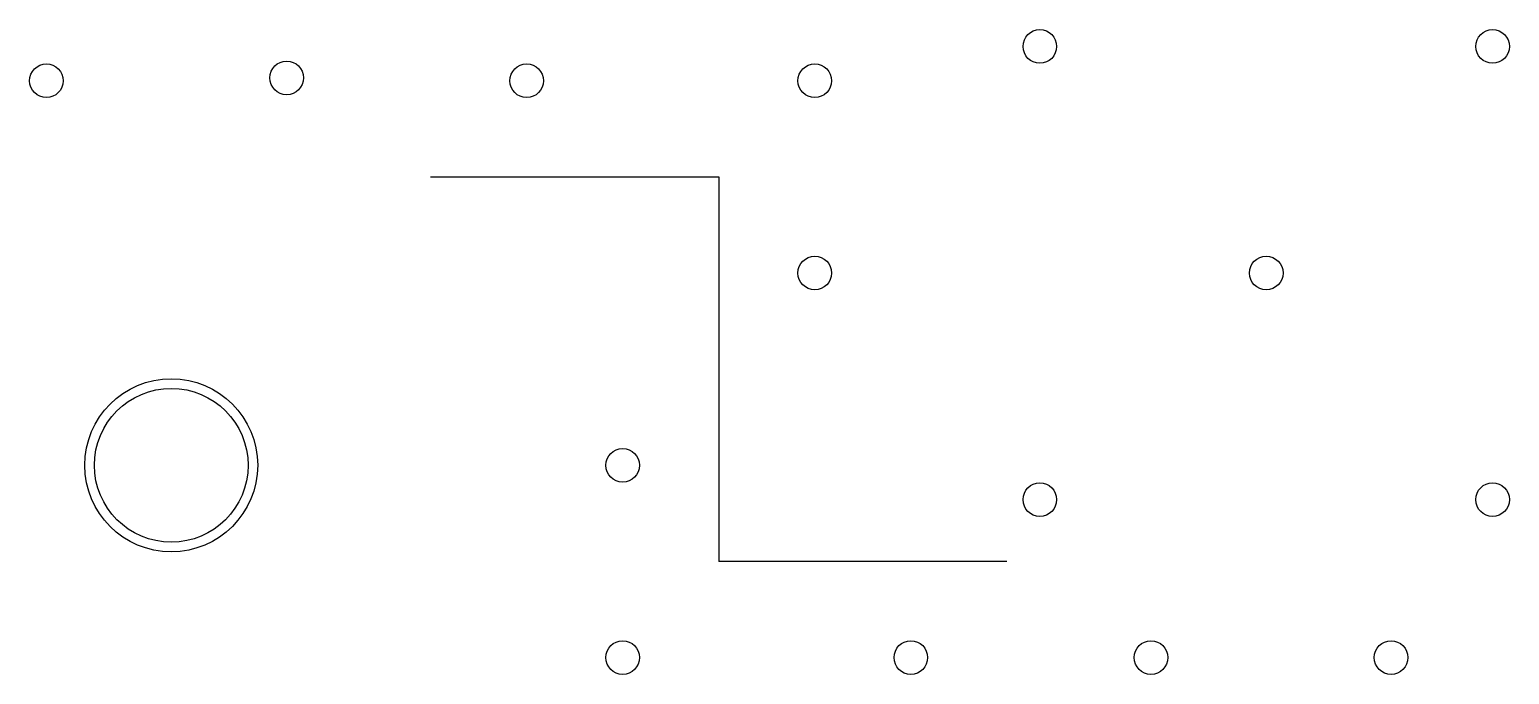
# Model space of a CAD drawing. Header units: millimetres. Extents: x 68 to 222, y 58 to 125.
import ezdxf

# ---------------------------------------------------------------- set-up
doc = ezdxf.new("R2010")
doc.units = ezdxf.units.MM

msp = doc.modelspace()

# ---------------------------------------------------------------- linework, layer by layer
for p, q in [((110, 110), (140, 110)), ((140, 110), (140, 70)), ((170, 70), (140, 70))]:
    msp.add_line(p, q)
for centre, radius in [((173.43, 123.57), 1.75), ((220.57, 123.57), 1.75), ((150, 120), 1.75), ((150, 100), 1.75), ((197, 100), 1.75), ((83, 80), 9), ((83, 80), 8), ((130, 80), 1.75), ((173.43, 76.43), 1.75), ((220.57, 76.43), 1.75), ((130, 60), 1.75)]:
    msp.add_circle(centre, radius)
at = {"color": 0}
for centre in [(70, 120), (95.01, 120.3), (120, 120), (160, 60), (185, 60), (210, 60)]:
    msp.add_circle(centre, 1.75, dxfattribs=at)

doc.saveas('drawing.dxf')
